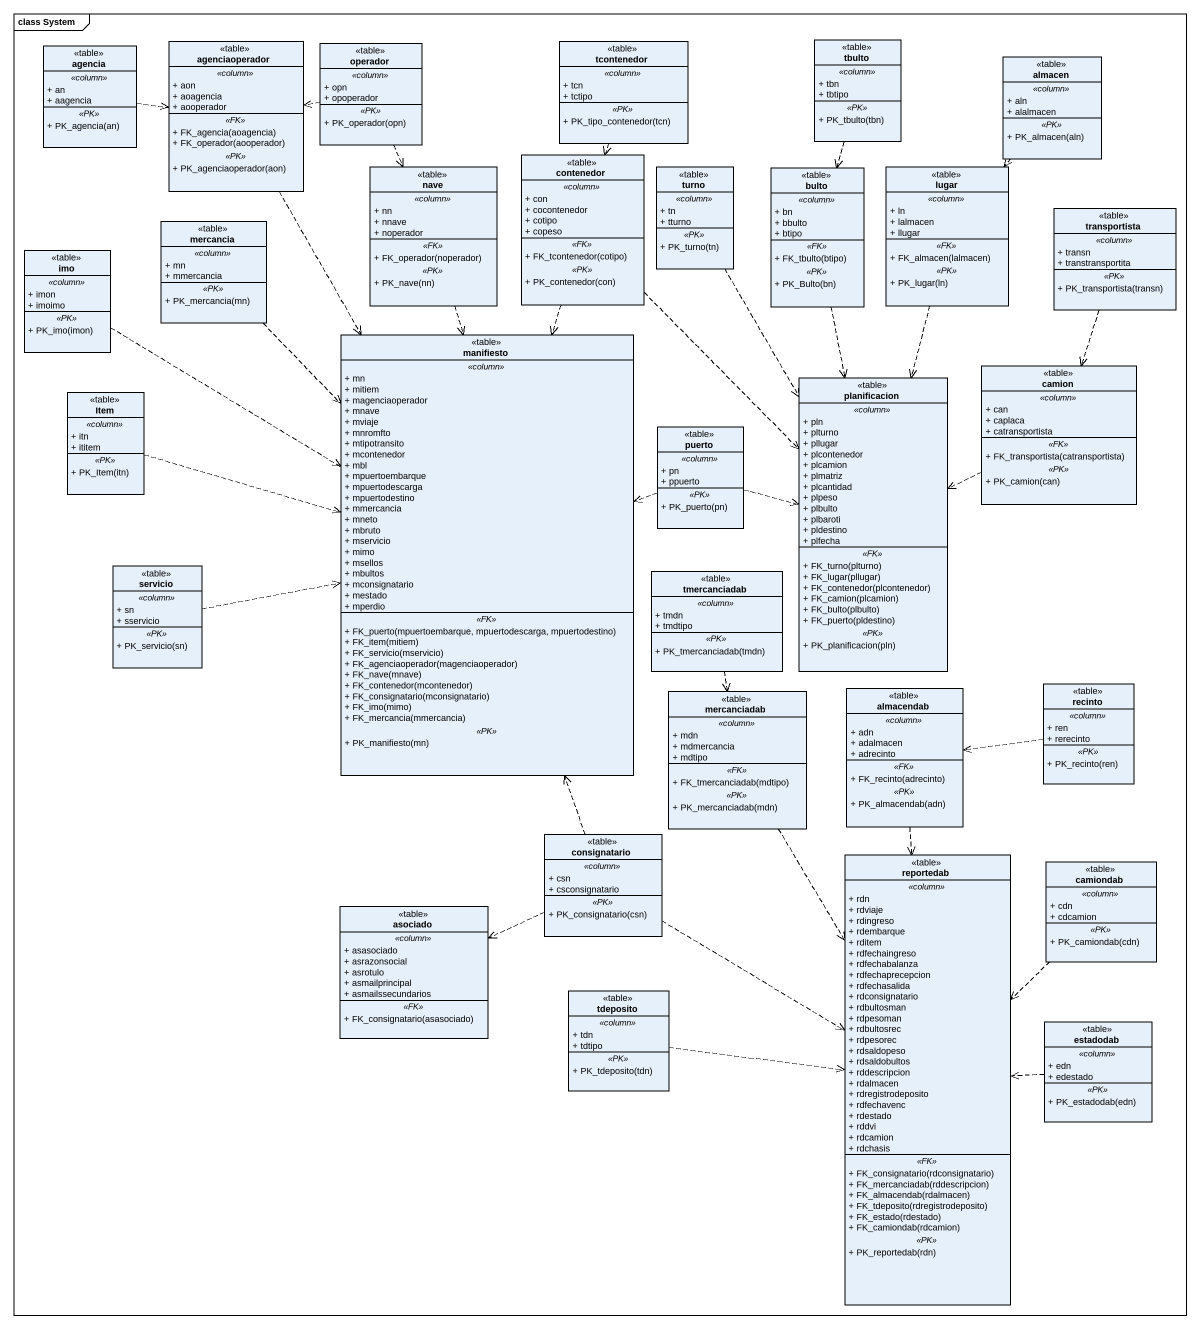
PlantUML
@startuml
mainframe class System
hide circle
hide empty members
skinparam classAttributeIconSize 0
class agencia <<table>> {
  .. <<column>> ..
  + an
  + aagencia
  .. <<PK>> ..
  + PK_agencia(an)
}
class agenciaoperador <<table>> {
  .. <<column>> ..
  + aon
  + aoagencia
  + aooperador
  .. <<FK>> ..
  + FK_agencia(aoagencia)
  + FK_operador(aooperador)
  .. <<PK>> ..
  + PK_agenciaoperador(aon)
}
class operador <<table>> {
  .. <<column>> ..
  + opn
  + opoperador
  .. <<PK>> ..
  + PK_operador(opn)
}
class tcontenedor <<table>> {
  .. <<column>> ..
  + tcn
  + tctipo
  .. <<PK>> ..
  + PK_tipo_contenedor(tcn)
}
class tbulto <<table>> {
  .. <<column>> ..
  + tbn
  + tbtipo
  .. <<PK>> ..
  + PK_tbulto(tbn)
}
class almacen <<table>> {
  .. <<column>> ..
  + aln
  + alalmacen
  .. <<PK>> ..
  + PK_almacen(aln)
}
class nave <<table>> {
  .. <<column>> ..
  + nn
  + nnave
  + noperador
  .. <<FK>> ..
  + FK_operador(noperador)
  .. <<PK>> ..
  + PK_nave(nn)
}
class contenedor <<table>> {
  .. <<column>> ..
  + con
  + cocontenedor
  + cotipo
  + copeso
  .. <<FK>> ..
  + FK_tcontenedor(cotipo)
  .. <<PK>> ..
  + PK_contenedor(con)
}
class turno <<table>> {
  .. <<column>> ..
  + tn
  + tturno
  .. <<PK>> ..
  + PK_turno(tn)
}
class bulto <<table>> {
  .. <<column>> ..
  + bn
  + bbulto
  + btipo
  .. <<FK>> ..
  + FK_tbulto(btipo)
  .. <<PK>> ..
  + PK_Bulto(bn)
}
class lugar <<table>> {
  .. <<column>> ..
  + ln
  + lalmacen
  + llugar
  .. <<FK>> ..
  + FK_almacen(lalmacen)
  .. <<PK>> ..
  + PK_lugar(ln)
}
class transportista <<table>> {
  .. <<column>> ..
  + transn
  + transtransportita
  .. <<PK>> ..
  + PK_transportista(transn)
}
class mercancia <<table>> {
  .. <<column>> ..
  + mn
  + mmercancia
  .. <<PK>> ..
  + PK_mercancia(mn)
}
class imo <<table>> {
  .. <<column>> ..
  + imon
  + imoimo
  .. <<PK>> ..
  + PK_imo(imon)
}
class manifiesto <<table>> {
  .. <<column>> ..
  + mn
  + mitiem
  + magenciaoperador
  + mnave
  + mviaje
  + mnromfto
  + mtipotransito
  + mcontenedor
  + mbl
  + mpuertoembarque
  + mpuertodescarga
  + mpuertodestino
  + mmercancia
  + mneto
  + mbruto
  + mservicio
  + mimo
  + msellos
  + mbultos
  + mconsignatario
  + mestado
  + mperdio
  .. <<FK>> ..
  + FK_puerto(mpuertoembarque, mpuertodescarga, mpuertodestino)
  + FK_item(mitiem)
  + FK_servicio(mservicio)
  + FK_agenciaoperador(magenciaoperador)
  + FK_nave(mnave)
  + FK_contenedor(mcontenedor)
  + FK_consignatario(mconsignatario)
  + FK_imo(mimo)
  + FK_mercancia(mmercancia)
  .. <<PK>> ..
  + PK_manifiesto(mn)
}
class camion <<table>> {
  .. <<column>> ..
  + can
  + caplaca
  + catransportista
  .. <<FK>> ..
  + FK_transportista(catransportista)
  .. <<PK>> ..
  + PK_camion(can)
}
class Item <<table>> {
  .. <<column>> ..
  + itn
  + ititem
  .. <<PK>> ..
  + PK_Item(itn)
}
class planificacion <<table>> {
  .. <<column>> ..
  + pln
  + plturno
  + pllugar
  + plcontenedor
  + plcamion
  + plmatriz
  + plcantidad
  + plpeso
  + plbulto
  + plbaroti
  + pldestino
  + plfecha
  .. <<FK>> ..
  + FK_turno(plturno)
  + FK_lugar(pllugar)
  + FK_contenedor(plcontenedor)
  + FK_camion(plcamion)
  + FK_bulto(plbulto)
  + FK_puerto(pldestino)
  .. <<PK>> ..
  + PK_planificacion(pln)
}
class puerto <<table>> {
  .. <<column>> ..
  + pn
  + ppuerto
  .. <<PK>> ..
  + PK_puerto(pn)
}
class servicio <<table>> {
  .. <<column>> ..
  + sn
  + sservicio
  .. <<PK>> ..
  + PK_servicio(sn)
}
class tmercanciadab <<table>> {
  .. <<column>> ..
  + tmdn
  + tmdtipo
  .. <<PK>> ..
  + PK_tmercanciadab(tmdn)
}
class mercanciadab <<table>> {
  .. <<column>> ..
  + mdn
  + mdmercancia
  + mdtipo
  .. <<FK>> ..
  + FK_tmercanciadab(mdtipo)
  .. <<PK>> ..
  + PK_mercanciadab(mdn)
}
class almacendab <<table>> {
  .. <<column>> ..
  + adn
  + adalmacen
  + adrecinto
  .. <<FK>> ..
  + FK_recinto(adrecinto)
  .. <<PK>> ..
  + PK_almacendab(adn)
}
class recinto <<table>> {
  .. <<column>> ..
  + ren
  + rerecinto
  .. <<PK>> ..
  + PK_recinto(ren)
}
class consignatario <<table>> {
  .. <<column>> ..
  + csn
  + csconsignatario
  .. <<PK>> ..
  + PK_consignatario(csn)
}
class reportedab <<table>> {
  .. <<column>> ..
  + rdn
  + rdviaje
  + rdingreso
  + rdembarque
  + rditem
  + rdfechaingreso
  + rdfechabalanza
  + rdfechaprecepcion
  + rdfechasalida
  + rdconsignatario
  + rdbultosman
  + rdpesoman
  + rdbultosrec
  + rdpesorec
  + rdsaldopeso
  + rdsaldobultos
  + rddescripcion
  + rdalmacen
  + rdregistrodeposito
  + rdfechavenc
  + rdestado
  + rddvi
  + rdcamion
  + rdchasis
  .. <<FK>> ..
  + FK_consignatario(rdconsignatario)
  + FK_mercanciadab(rddescripcion)
  + FK_almacendab(rdalmacen)
  + FK_tdeposito(rdregistrodeposito)
  + FK_estado(rdestado)
  + FK_camiondab(rdcamion)
  .. <<PK>> ..
  + PK_reportedab(rdn)
}
class camiondab <<table>> {
  .. <<column>> ..
  + cdn
  + cdcamion
  .. <<PK>> ..
  + PK_camiondab(cdn)
}
class asociado <<table>> {
  .. <<column>> ..
  + asasociado
  + asrazonsocial
  + asrotulo
  + asmailprincipal
  + asmailssecundarios
  .. <<FK>> ..
  + FK_consignatario(asasociado)
}
class tdeposito <<table>> {
  .. <<column>> ..
  + tdn
  + tdtipo
  .. <<PK>> ..
  + PK_tdeposito(tdn)
}
class estadodab <<table>> {
  .. <<column>> ..
  + edn
  + edestado
  .. <<PK>> ..
  + PK_estadodab(edn)
}
agencia .right.> agenciaoperador
agenciaoperador ..> manifiesto
operador .left.> agenciaoperador
operador ..> nave
tcontenedor ..> contenedor
tbulto ..> bulto
almacen ..> lugar
nave ..> manifiesto
contenedor ..> manifiesto
contenedor ..> planificacion
turno ..> planificacion
bulto ..> planificacion
lugar ..> planificacion
transportista ..> camion
mercancia ..> manifiesto
imo ..> manifiesto
camion .left.> planificacion
Item .right.> manifiesto
puerto .left.> manifiesto
puerto .right.> planificacion
servicio .right.> manifiesto
tmercanciadab ..> mercanciadab
mercanciadab ..> reportedab
almacendab ..> reportedab
recinto .left.> almacendab
consignatario .up.> manifiesto
consignatario ..> reportedab
consignatario .left.> asociado
camiondab ..> reportedab
tdeposito .right.> reportedab
estadodab .left.> reportedab
@enduml
